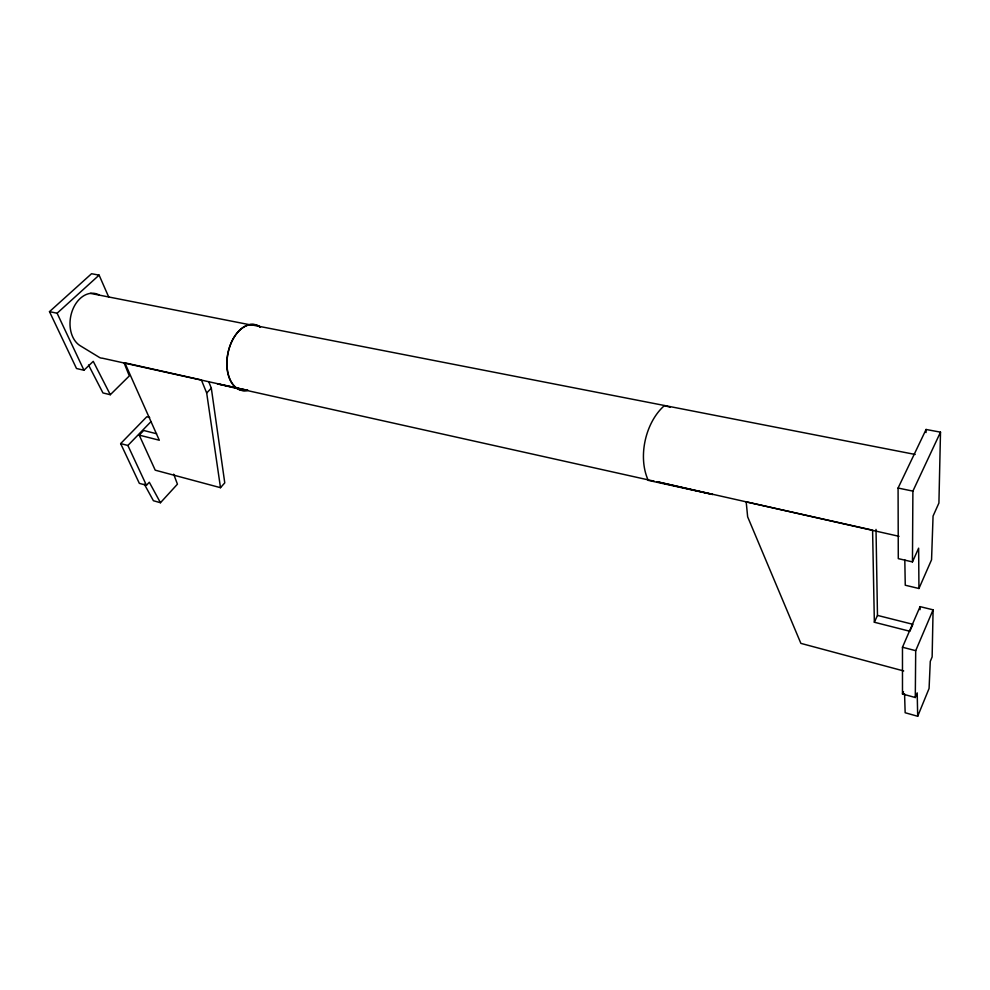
<?xml version="1.0" encoding="UTF-8"?>
<svg xmlns="http://www.w3.org/2000/svg" width="990" height="990" viewBox="0 0 990 990"><rect width="100%" height="100%" fill="white"/><g stroke="black" fill="none" stroke-linecap="round" stroke-linejoin="round"><path stroke-width="1.49" d="M912.458 561.912L912.891 491.114L940.5 432.16L926.083 429.474L898.079 488.045L898.289 558.632L912.458 561.912L918.633 548.163L918.943 588.505L905.256 585.226L904.811 559.882M915.292 697.517L915.701 650.678L933.087 609.828L920.081 606.635L902.472 647.237L902.484 693.978L915.292 697.517L917.198 692.889L917.693 716.277L905.157 712.738L904.563 693.767M920.044 609.667L920.081 606.635M926.034 432.543L926.083 429.474M933.087 609.828L932.135 656.927L930.278 661.394L929.078 688.471L917.693 716.277M940.5 432.16L938.916 503.031L933.063 516.062L931.553 559.783L918.943 588.505M902.484 693.978L903.462 691.688M877.474 615.396L912.879 624.319L909.86 631.274L874.356 622.24L877.474 615.396L876.014 529.403M156.593 433.744L143.699 430.489L139.219 435.117L155.22 470.176L220.498 487.686L224.767 482.885L211.315 388.13L208.704 381.608M144.292 484.122L153.413 500.73L160.454 502.722L177.433 484.172L173.683 474.173M149.663 417.471L146.78 416.765L120.656 443.594L139.33 483.343L146.446 485.31L149.304 482.241L160.454 502.722M220.498 487.686L206.687 393.005L211.315 388.13M120.656 443.594L127.883 445.475L150.851 421.765M88.531 364.988L102.948 392.943L110.311 394.713L129.319 375.915L124.183 363.144M108.826 297.285L99.111 275.133L91.55 273.723L49.5 311.652L76.502 368.503L83.964 370.235L93.246 361.35L110.311 394.713M49.5 311.652L57.111 313.224L99.111 275.133M654.254 481.214L237.167 388.303M915.168 454.46L249.926 324.547M90.424 293.374L249.752 324.732M898.079 488.045L912.891 491.114M260.283 327.257A33.487 20.877 -78.9 0 0 227.849 353.368A33.487 20.877 -78.9 0 0 247.624 390.345L102.205 358.157A9.826 6.979 -78.7 0 1 99.396 357.415L80.202 345.72A27.522 19.8 -80 0 1 72.369 310.501A27.522 19.8 -80 0 1 99.136 294.933M247.624 390.345L217.392 383.835L236.994 388.488M871.089 529.823L746.188 501.868L747.648 516.83L800.873 643.376L903.697 670.96M899.019 536.32L657.261 481.784M657.261 481.771L712.726 494.48L648.24 480.348C637.622 457.17 645.282 422.445 664.389 405.628L670.267 407.224M139.219 435.117L159.303 440.228L124.814 362.823L201.391 379.962L206.687 393.005M902.472 647.237L915.701 650.678M57.111 313.224L83.964 370.235M127.883 445.475L146.446 485.31M872.586 530.157L874.356 622.24M247.797 390.171A33.487 20.864 -78.9 0 1 228.022 353.183A33.487 20.864 -78.9 0 1 260.444 327.071"/></g></svg>
